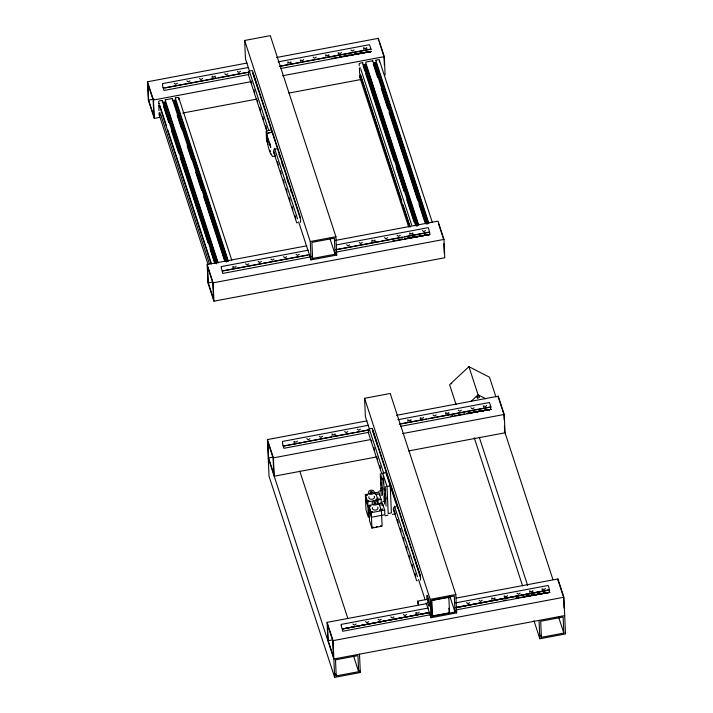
<?xml version="1.0" encoding="UTF-8"?>
<svg xmlns="http://www.w3.org/2000/svg" width="713" height="713" viewBox="0 0 713 713"><rect width="100%" height="100%" fill="white"/><g stroke="black" fill="none" stroke-linecap="round" stroke-linejoin="round"><path stroke-width="1.07" d="M267.598 137.163L267.366 135.933M267.91 144.382L267.687 143.153M269.942 144.356L269.755 143.188M270.263 151.584L270.004 150.327M281.109 173.767L280.565 170.817M289.924 200.754L289.371 197.804M377.56 459.627L377.444 458.147M381.045 479.51L380.617 477.398M381.286 484.92L380.902 482.853M382.204 479.288L382.123 478.254M382.676 490.125L382.649 489.368M384.565 490.303L384.245 488.343M384.806 495.722L384.378 493.619M385.733 490.081L385.644 489.483M398.104 522.593L397.498 519.59M412.782 567.575L412.239 564.616M417.613 601.202L418.255 604.383L417.658 601.148L427.791 599.241L428.388 602.476L428.139 602.004M177.359 83.234L175.754 84.339L174.257 83.225M189.988 80.854L188.375 81.968L186.877 80.845M202.608 78.483L201.004 79.598L199.497 78.475M227.848 73.733L226.244 74.847L224.747 73.724M240.477 71.362L238.873 72.468L237.367 71.353M236.11 266.19C235.433 269.202 231.618 264.639 233.071 267.803M248.73 263.81L247.126 264.924L245.62 263.801M303.586 59.491C302.909 62.503 299.095 57.94 300.547 61.104M261.35 261.439L259.746 262.553L258.24 261.43M316.207 57.111L314.602 58.225L313.105 57.102M273.97 259.06L272.366 260.174L270.869 259.06M286.599 256.689L284.995 257.803L283.489 256.68M341.456 52.361C340.778 55.373 336.964 50.819 338.417 53.983M299.219 254.318L297.615 255.423L296.109 254.309M354.076 49.99L352.472 51.104L350.965 49.981M297.294 441.053C296.617 444.065 292.802 439.511 294.255 442.666M349.709 244.817L348.104 245.932L346.598 244.809M309.914 438.682L308.31 439.787L306.804 438.673M362.329 242.447L360.725 243.561L359.227 242.438M322.534 436.303L320.93 437.417L319.424 436.294M387.578 237.696L385.974 238.81L384.467 237.687M347.784 431.552L346.179 432.666L344.673 431.552M400.198 235.326L398.594 236.431L397.088 235.317M360.404 429.181L358.799 430.296L357.293 429.173M425.447 230.575L423.843 231.689L422.337 230.566M356.037 624.009L354.432 625.123L352.926 624M368.657 621.638L367.052 622.752L365.546 621.629M423.513 417.31C422.845 420.322 419.03 415.768 420.483 418.932M381.277 619.258L379.673 620.372L378.175 619.249M436.142 414.939L434.529 416.053L433.032 414.93M393.906 616.888L392.302 618.002L390.795 616.879M406.526 614.517L404.922 615.622L403.415 614.508M461.382 410.189L459.778 411.303L458.272 410.18M419.146 612.137C418.469 615.15 414.654 610.595 416.107 613.759M474.011 407.818L472.398 408.923L470.901 407.809M486.631 405.439C485.954 408.451 482.14 403.897 483.592 407.061M469.635 602.645L468.031 603.751L466.534 602.637M482.264 600.266L480.651 601.38L479.154 600.257M507.504 595.524C506.827 598.528 503.013 593.974 504.465 597.138M520.125 593.145L518.52 594.259L517.023 593.136M545.374 588.394C544.696 591.407 540.882 586.852 542.335 590.016M395.662 506.756L393.826 507.282L393.995 511.257M373.229 527.219L372.231 527.219M162.6 84.856L162.493 83.617L248.561 67.432M282.526 442.675L282.963 445.447M378.977 491.204L381.063 490.508M387.961 515.116L385.127 515.802M251.707 83.867L251.288 81.015M254.648 92.868L254.078 89.802M257.58 101.861L257.58 100.72M260.521 110.854L259.951 107.797M263.454 119.846L262.892 116.789M266.386 128.848L265.824 125.782M275.191 155.835L274.63 152.769M278.132 164.828L277.562 161.771M284.006 182.813L283.435 179.756M286.938 191.815L286.376 188.758M292.811 209.8L292.241 206.743M295.743 218.802L295.244 215.789M371.642 441.695L371.642 440.554M374.575 450.687L374.013 447.63M380.448 468.682L379.877 465.616M381.491 490.384L381.134 488.271L382.248 488.022M385.011 501.177L384.61 499.029L385.778 498.815M395.127 513.654L394.556 510.597M401 531.648L400.43 528.583M403.932 540.641L403.371 537.584M406.865 549.634L406.303 546.577M409.806 558.635L409.235 555.57M415.67 576.621L415.109 573.564M427.791 599.241L427.862 600.863M158.839 105.774L159.819 105.551L166.361 125.586M165.202 99.847L172.163 98.51M159.159 113.002L160.131 112.77M175.3 97.948L177.787 97.431A1.034 0.713 -18.1 0 1 178.829 97.966L231.814 260.272M375.849 60.222L378.336 59.714A1.034 0.713 -18.1 0 1 379.378 60.248L379.45 61.942M300.521 222.322L300.654 219.533M495.954 396.998L489.492 377.195L468.913 366.669L449.591 384.699L456.053 404.503M470.856 401.579L478.102 394.824L468.913 366.669M420.447 580.15L420.581 577.352L403.291 524.581M297.669 222.599L296.724 222.857L273.337 151.201M162.261 102.538L165.229 101.977L217.545 262.268M172.359 100.64L175.327 100.078L227.982 261.421M362.81 64.821L365.778 64.259L418.094 224.55M426.784 224.034L374.129 62.691L375.876 62.361L428.531 223.704M369.566 516.595L368.826 516.595M381.161 525.873L380.43 525.864M249.595 71.523L245.45 58.822L244.648 40.472L270.298 35.65L335.912 236.716L336.714 255.067L311.064 259.889L298.631 221.796M159.739 117.36L154.275 118.394L148.304 100.114L147.502 81.763L247.063 63.038M276.599 57.477L378.345 38.342L384.307 56.621L385.109 74.972M277.981 61.897L369.494 44.687L370.84 48.644L370.92 49.268L279.318 66.461M250.343 70.81L252.447 70.596L300.592 218.125M164.846 87.797L216.048 78.163M218.231 77.753L246.555 72.432M280.334 66.077L370.76 49.063M248.89 72.236L163.874 88.171M248.989 74.482L164.008 90.471L163.072 87.699M280.583 68.537L371.018 51.532L357.926 53.555M148.625 100.105L147.93 84.054L153.143 100.043L153.848 116.103L148.625 100.105L154.097 99.08M154.275 118.394L153.473 100.043L250.842 81.728M282.562 75.756L384.307 56.621M372.712 60.783L365.849 62.058L365.742 62.806L418.745 225.21M159.721 103.376L158.812 103.545L158.634 101.763A1.034 0.713 -18.1 0 1 159.614 100.854L162.065 100.408M360.368 67.824L359.414 68.029L359.575 72.967L409.823 226.939M182.715 113.037L257.108 99.045M288.836 93.082L361.045 79.499M270.664 129.935L266.145 131.219L266.519 139.882L267.277 142.226C266.038 133.179 267.785 148.696 270.895 154.249L271.207 154.4M271.421 132.155L266.689 133.269L266.787 135.613L270.797 147.377L267.001 135.72L266.903 133.554L271.43 132.262M276.412 148.803L273.899 149.463L274.068 153.438M275.423 155.978L272.473 156.539L271.083 153.883M311.064 259.889L310.262 241.538L335.912 236.716M335.163 240.468L437.996 221.128L443.967 239.408L444.769 257.758L213.927 301.18L207.955 282.901L207.162 264.55L306.715 245.825M308.399 250.183L221.235 266.582L221.449 267.945M336.723 244.853L428.246 227.643L429.663 232.224M307.481 254.978L222.501 270.958L309.807 254.782M335.814 249.648L379.387 241.449M381.571 241.039L402.275 237.144M404.449 236.734L429.511 232.019L429.698 233.124L429.761 234.488L336.064 252.108M335.885 249.826L429.654 232.242M309.914 257.028L222.75 273.427L221.288 267.794M312.615 258.436L335.065 254.22L334.361 238.16L311.92 242.384L312.615 258.436L311.929 256.324M208.285 282.892L207.581 266.84L212.804 282.829L213.499 298.89L208.285 282.892L212.661 282.072M213.927 301.18L213.125 282.829L443.967 239.408M369.521 429.351L365.377 416.65L364.575 398.3L390.225 393.478L455.839 594.535L456.641 612.886L430.991 617.716L426.16 602.895M359.504 654.178L360.306 672.528L334.655 677.35L269.033 476.284L267.437 439.582L366.99 420.857M396.526 415.305L498.271 396.17L504.243 414.449L505.045 432.791L408.763 450.901M368.487 425.26L282.419 441.445L282.633 442.809M397.907 419.725L489.43 402.506L490.767 406.463L490.847 407.087L399.271 424.262M370.27 428.638L372.373 428.424L420.518 575.944M331.625 436.811L283.827 446.035M333.8 436.401L354.504 432.506M356.678 432.096L368.666 429.841M401.357 423.691L426.41 418.977M428.593 418.567L490.696 406.891M283.801 445.999L368.817 430.055M368.924 432.31L283.934 448.29L282.99 445.482M400.519 426.365L490.945 409.351M268.56 457.933L267.856 441.873L273.079 457.871L273.774 473.922L268.56 457.933L272.936 457.104M377.043 456.873L274.202 476.213L273.4 457.862L370.769 439.547M402.497 433.584L504.243 414.449M387.016 486.462L390.225 485.856L385.876 472.541L382.667 473.147L387.016 486.462L388.202 513.547L391.401 512.95L390.225 485.856M365.35 494.59L367.721 501.863L368.389 517.29L366.019 510.018L365.35 494.59L369.423 493.824M373.505 493.057L378.755 492.077L381.125 499.341L381.321 503.931M367.721 501.863L381.125 499.341M382.81 501.64L384.583 501.301M379.075 503.467L381.446 510.74L382.115 526.158L371.919 528.083L369.548 520.811L368.871 505.392L372.952 504.617M377.034 503.85L382.275 502.87L384.646 510.134L384.851 514.724L371.446 517.246L369.076 509.973M371.919 528.083L371.241 512.656L384.646 510.134M392.408 514.358L395.358 513.806M417.257 580.747L416.65 580.676L393.264 509.02M430.991 617.716L430.197 599.366L455.839 594.535M327.891 640.72L327.089 622.369L426.641 603.644M456.186 598.091L557.931 578.956L563.894 597.236L565.498 633.928L539.848 638.759L533.975 620.765M428.326 608.011L341.162 624.401L341.375 625.764M455.562 602.886L548.172 585.462L549.58 589.785L455.812 607.654M407.8 616.487L342.49 628.937M409.975 616.077L429.591 612.387M455.741 607.467L548.35 590.052M342.507 628.964L429.689 612.547M342.543 628.955L429.743 612.61M455.892 607.69L549.589 590.061M429.841 614.856L342.686 631.246L341.215 625.595M455.99 609.936L549.687 592.316L538.77 594M449.529 612.743L431.953 616.05L431.285 600.64L448.851 597.334L449.529 612.743L448.86 610.702M454.992 612.039L432.55 616.264L431.846 600.212L454.288 595.988L454.992 612.039L449.814 596.166M328.212 640.72L327.508 624.659L332.73 640.657L333.434 656.709L328.212 640.72L332.588 639.891M334.655 677.35L333.051 640.648L563.894 597.236M564.696 615.577L333.853 658.999L268.231 457.933M336.206 675.897L358.648 671.682L357.953 655.621L335.502 659.846L336.206 675.897L335.52 673.785M541.399 637.306L563.84 633.082L563.145 617.03L540.695 621.255L541.399 637.306L540.712 635.194M331.492 58.421L333.684 58.038M335.074 57.798L337.249 57.414L335.003 57.744M339.424 57.04L341.598 56.657M343.559 56.318L370.965 51.532L354.539 54.197M392.729 240.941L394.904 240.566M396.82 240.228L402.524 239.238L400.216 239.586M404.494 238.891L429.707 234.488L419.93 236.003M450.652 416.383L452.826 416M454.716 415.67L457.185 415.242M459.101 414.904L464.591 413.834M466.774 413.567L490.9 409.351L477.853 411.374M503.957 600.284L506.132 599.909M515.651 598.243L518.101 597.824M520.035 597.476L549.643 592.316L535.401 594.624M339.281 57.004L341.536 56.612M346.928 55.685L349.165 55.293M370.965 51.532L351.304 54.928L370.965 51.532L354.602 54.268M404.583 238.828L429.707 234.488L419.85 236.092M450.473 416.339L452.746 415.946M466.863 413.513L490.9 409.351L477.755 411.49M515.766 598.162L518.03 597.77M342.766 56.336L344.94 55.97M346.857 55.641L349.272 55.231M400.118 239.532L402.31 239.158M404.503 238.784L429.707 234.488L407.898 238.133M458.361 414.904L460.527 414.529M466.783 413.46L490.9 409.351L470.17 412.818M525.526 596.425L523.333 596.79L549.643 592.316L535.463 594.687M527.718 596.05L549.643 592.316L535.543 594.713M523.609 596.745L533.369 595.088M346.973 55.543L349.156 55.177M526.738 596.139L528.984 595.765M531.096 595.408L533.333 595.034M411.374 237.465L413.531 237.117M415.474 236.796L417.845 236.413M473.37 412.203L475.794 411.811M526.987 595.997L529.144 595.64M531.016 595.337L533.458 594.945M411.232 237.349L413.495 237.001M415.581 236.68L417.818 236.333M473.503 412.052L475.758 411.695M362.614 62.682L360.163 63.127A1.034 0.713 -18.1 0 0 359.183 64.045L359.254 65.739M158.794 103.545L211.021 263.765M478.102 394.824L485.936 398.825M448.842 609.419L448.834 608.269M377.435 493.726L377.667 494.448M378.844 498.048L379.075 498.77M375.92 494.011L376.152 494.733M380.956 504.528L381.197 505.241M377.329 498.334L377.569 499.055M382.373 508.841L382.605 509.563M379.441 504.804L379.681 505.526M380.858 509.127L381.09 509.848M448.165 596.46L448.477 597.85M498.699 398.46L503.913 414.449L504.153 419.805M558.68 582.245L563.243 596.237M379.093 41.63L383.665 55.623M438.424 223.419L443.638 239.408M504.376 430.768L552.949 579.598M379.369 60.15L432.363 222.554M558.662 617.208L563.84 633.082M428.843 223.312L375.813 60.293M374.655 62.592L427.31 223.935M374.396 62.744L426.713 223.035M425.813 223.873L372.792 60.863M373.255 63.974L377.73 77.681M381.17 88.225L387.703 108.26M389.084 112.485L417.649 200.005M419.021 204.23L424.877 222.153M364.557 64.491L417.212 225.834M364.298 64.642L416.953 225.994M364.031 64.589L416.686 225.932M415.715 225.78L362.694 62.762M363.158 65.872L364.878 71.148M365.564 73.252L394.129 160.781M396.196 167.109L404.111 191.36M406.865 199.8L414.093 221.939M360.707 68.885L411.642 224.952M479.296 437.327L527.647 585.48M401.633 200.54L360.68 75.052L359.78 75.222L359.753 77.049L408.629 226.886M403.014 204.756L410.242 226.903M474.225 437.693L522.576 585.845M455.955 610.774L456.641 612.886M336.019 252.946L336.714 255.067M329.878 238.347L335.065 254.22M364.575 398.3L430.197 599.366M372.436 429.832L375.288 438.566M375.457 439.083L377.917 446.623M390.439 485L392.899 492.54M401.874 520.035L403.415 524.75M413.798 556.755L414.806 559.83M415.474 561.889L420.501 577.307M372.676 430.795L391.981 489.902M393.237 493.752L401.392 518.743M401.722 519.741L402.702 522.736M391.66 490.143L395.465 501.8M244.648 40.472L310.262 241.538M418.558 579.616L425.126 599.722M369.343 429.137L383.808 473.521M394.449 506.061L417.488 576.665M255.361 80.747L252.821 72.976L300.226 218.428M255.521 81.255L258.293 89.74M381.918 474.252L368.505 433.156L368.336 429.181M249.416 71.318L268.694 130.452M274.523 148.242L297.562 218.838M266.805 131.183L248.579 75.328L248.409 71.353M375.546 492.674L377.917 499.947L378.077 503.61M368.871 505.392L371.241 512.656M365.546 499.18L367.917 506.453M299.754 471.097L347.757 618.198M228.294 261.029L175.273 98.02M174.106 100.31L226.761 261.653M173.847 100.471L226.502 261.814M173.58 100.408L226.235 261.751M359.61 670.407L360.306 672.528M210.852 215.183L211.538 217.296M210.709 215.166L211.396 217.269M210.433 215.424L211.119 217.527M225.263 261.6L172.243 98.59M177.18 115.399L181.655 129.115M187.162 145.987L191.637 159.694M195.763 172.35L201.619 190.273M203.677 196.601L224.675 260.931M353.47 655.808L358.648 671.682M163.027 87.628L162.546 84.838M218.196 262.928L165.175 99.918M164.008 102.209L216.663 263.552M163.749 102.369L216.404 263.712M163.482 102.307L216.137 263.65M215.166 263.498L162.145 100.488M163.642 106.754L168.803 122.574M171.557 131.014L178.785 153.152M180.157 157.377L208.036 242.794M210.103 249.122L214.577 262.83M167.733 129.802L211.44 263.73M267.437 439.582L273.4 457.862M327.089 622.369L333.051 640.648M160.478 113.83L209.346 263.569M159.213 114.864L208.089 264.603M147.502 81.763L153.473 100.043M207.162 264.55L213.125 282.829M395.947 502.915L397.694 508.342M279.006 154.249L280.022 157.43M404.512 529.34L406.241 534.732M281.885 163.081L282.901 166.245M286.902 178.607L288.596 183.909M290.432 189.489L291.43 192.644M448.227 597.85L448.112 597.342M549.616 590.89L549.429 589.883M370.912 49.946L370.76 49.099M490.892 408.041L490.687 406.909M563.618 598.305L564.036 607.939M557.931 578.956L558.021 581.113M539.046 620.408L539.848 638.759M532.825 592.396L532.754 590.774L531.149 591.888L529.643 590.765L529.714 592.387M504.43 426.222L504.617 430.509M498.271 396.17L498.369 398.326M494.956 599.517L494.884 597.895L493.28 599.009L491.774 597.886L491.845 599.508M443.825 243.694L444.252 253.329M448.834 414.191L448.762 412.56L447.158 413.674L445.652 412.551L445.723 414.182M412.889 234.577L412.818 232.946L411.214 234.06L409.717 232.937L409.788 234.568M410.964 421.312L410.893 419.69L409.289 420.795L407.783 419.681L407.854 421.303M383.986 56.63L384.36 65.186M378.345 38.342L378.443 40.498M387.097 499.269L387.132 496.809M366.767 49.242L366.696 47.619L365.092 48.725L363.594 47.611L363.666 49.233M375.029 241.698L374.958 240.067L373.345 241.181L371.847 240.058L371.919 241.689M385.189 486.453L386.072 506.132M383.442 475.518L384.655 504.011M383.353 478.628L383.558 483.441M383.282 478.601L383.505 483.672M384.334 501.765L384.093 496.551M381.669 475.66L382.551 495.33M380.279 473.708L381.232 495.526M328.907 56.363L328.836 54.741L327.222 55.855L325.725 54.732L325.796 56.354M335.226 435.554L335.163 433.932L333.55 435.046L332.053 433.923L332.124 435.545M291.038 63.484L290.966 61.862L289.362 62.976L287.856 61.853L287.927 63.475M215.299 77.735L215.228 76.104L213.624 77.218L212.118 76.095L212.189 77.726M178.829 97.966L178.91 99.66M158.812 105.845L159.026 110.684M159.133 113.073L159.204 114.766A1.034 0.713 -18.1 0 0 160.113 115.319M377.043 526.488A1.292 0.927 -2.5 0 1 376.232 526.916M374.762 503.735A1.034 0.74 -2.5 0 1 375.305 503.735M377.676 507.05A2.852 2.041 -2.5 0 1 375.439 510.089A2.852 2.041 -2.5 0 1 372.427 507.522M370.992 493.013A1.034 0.74 -2.5 0 1 372.026 493.013M374.147 496.248A2.852 2.041 -2.5 0 1 371.91 499.296A2.852 2.041 -2.5 0 1 368.906 496.729M451.579 383.861A1.319 0.9 -18.1 0 1 451.775 383.63M427.06 599.419A5.704 0.775 79.3 0 1 427.693 596.264A5.704 0.775 79.3 0 1 429.386 605.444A5.704 0.775 79.3 0 1 427.595 602.325M360.404 77.601A1.034 0.713 -18.1 0 1 359.753 77.049M364.441 65.204A1.087 0.749 -18.1 0 1 364.887 65.231M163.429 103.055A1.087 0.749 -18.1 0 1 164.338 102.957M365.858 497.968L366.277 499.884L365.858 497.968M369.387 508.761L369.797 510.677L369.387 508.761M366.954 501.194L367.364 503.2L366.954 501.194M370.484 511.987L370.885 513.993L370.484 511.987M379.164 493.904L379.369 494.902L379.164 493.904M382.685 504.697L382.89 505.704L382.721 504.697M366.161 495.054L367.177 495.152L366.161 495.054M368.042 500.811L369.031 501.007L368.095 500.722M369.682 505.847L370.698 505.945L369.682 505.847M374.236 493.53L375.252 493.628L374.236 493.53M371.562 511.604L372.578 511.702L371.562 511.604M376.116 499.287L377.132 499.385L376.116 499.287M377.765 504.323L378.772 504.43L377.765 504.323M379.637 510.08L380.653 510.187L379.637 510.08M374.387 503.645A1.034 0.74 -2.5 0 0 375.974 503.013A1.034 0.74 -2.5 0 0 374.45 502.362A1.034 0.74 -2.5 0 0 374.387 503.645M373.434 504.777A2.852 2.041 -2.5 0 0 377.783 503.013A2.852 2.041 -2.5 0 0 373.594 501.23A2.852 2.041 -2.5 0 0 373.434 504.777M370.867 492.852A1.034 0.74 -2.5 0 0 372.444 492.211A1.034 0.74 -2.5 0 0 370.92 491.569A1.034 0.74 -2.5 0 0 370.867 492.852M369.904 493.984A2.852 2.041 -2.5 0 0 374.263 492.22A2.852 2.041 -2.5 0 0 370.074 490.437A2.852 2.041 -2.5 0 0 369.904 493.984M477.594 397.97A1.319 0.9 -18.1 0 0 479.484 396.811A1.319 0.9 -18.1 0 0 477.523 396.383A1.319 0.9 -18.1 0 0 477.594 397.97"/></g></svg>
